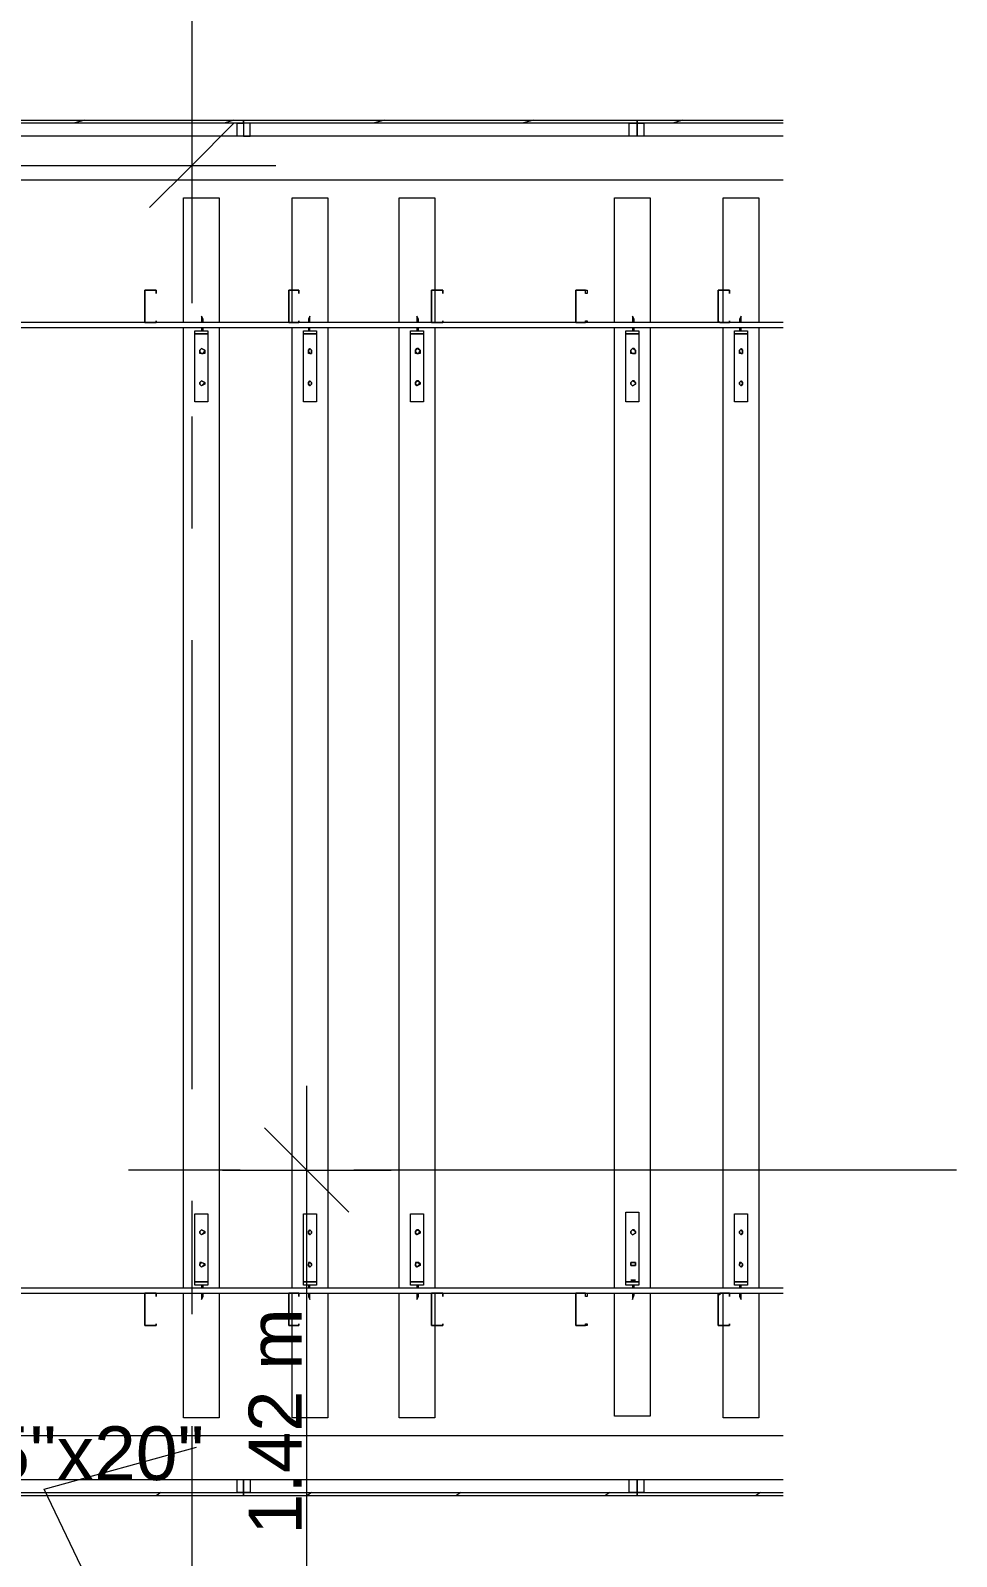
# Model space of a CAD drawing. Header units: metres. Extents: x -2 to 207, y -8 to 52.
# Drawn here: x 57.942 to 60.56, y 40.474 to 44.789 of the extents above; entities that cross this region are included whole.
import ezdxf

# ---------------------------------------------------------------- set-up
doc = ezdxf.new("R2010")
doc.units = ezdxf.units.M
doc.layers.add('HVAC - Ductos', color=5, linetype='Continuous', lineweight=0)
doc.layers.add('PDF_Text', color=7, linetype='Continuous', lineweight=0)
doc.layers.add('PDF_Geometry', color=7, linetype='Continuous', lineweight=0, true_color=0xaaaaaa)
doc.styles.add('PDF Helvetica', font='')
doc.styles.get('PDF Helvetica').set_extended_font_data('Helvetica')

msp = doc.modelspace()

# ---------------------------------------------------------------- linework, layer by layer
at = {"layer": 'HVAC - Ductos', "lineweight": 0}
for points in [[(58.3977, 44.6459), (58.3977, 44.4077), (58.3977, 44.1694)], [(58.5168, 44.5268), (58.3977, 44.4077), (58.2785, 44.2886)], [(7.582, 44.4077), (9.0436, 44.4077), (12.4157, 44.4077), (13.1718, 44.4077), (14.67, 44.4077), (18.0558, 44.4077), (21.6112, 44.4077), (22.3672, 44.4077), (24.0807, 44.4077), (25.9547, 44.4077), (28.3097, 44.4077), (31.2786, 44.4077), (32.8868, 44.4077), (36.7996, 44.4077), (40.607, 44.4077), (44.0845, 44.4077), (47.0625, 44.4077), (48.5791, 44.4077), (49.2022, 44.4077), (51.5984, 44.4077), (53.312, 44.4077), (55.6808, 44.4077), (58.6359, 44.4077)], [(58.723, 39.9084), (58.723, 41.8053)], [(58.6038, 41.6861), (58.723, 41.567), (58.8421, 41.4479)], [(58.4848, 41.567), (58.723, 41.567), (58.9612, 41.567)], [(58.1273, 40.3574), (57.9808, 40.6644), (58.4114, 40.7835)]]:
    msp.add_lwpolyline(points, dxfattribs=at)
at = {"layer": 'PDF_Geometry', "lineweight": 0}
for points in [[(58.3977, 45.2873), (58.3977, 44.0182)], [(57.4355, 44.5359), (58.5443, 44.5359), (58.5443, 44.5268), (58.5443, 44.4901), (58.5626, 44.4901), (58.5626, 44.5268), (58.5443, 44.5268), (57.4355, 44.5268), (57.4493, 44.5268), (57.4493, 44.4901), (57.4355, 44.4901)], [(58.0953, 44.5359), (58.0632, 44.5268)], [(58.5168, 44.5359), (58.4893, 44.5268)], [(58.9429, 44.5359), (58.9108, 44.5268)], [(59.3644, 44.5359), (59.3323, 44.5268)], [(60.07, 44.5268), (59.6576, 44.5268), (59.676, 44.5268), (59.676, 44.4901), (59.6576, 44.4901), (59.6576, 44.5268), (59.6576, 44.5359), (60.07, 44.5359)], [(59.7859, 44.5359), (59.7584, 44.5268)], [(60.07, 44.4901), (57.4355, 44.4901), (57.4355, 44.3664), (60.07, 44.3664)], [(58.3748, 43.9633), (58.3748, 44.316), (58.4756, 44.316), (58.4756, 43.9633)], [(58.6817, 43.9633), (58.6817, 44.0549), (58.6817, 44.316), (58.7825, 44.316), (58.7825, 43.9633)], [(58.9841, 43.9633), (58.9841, 44.316), (59.0849, 44.316), (59.0849, 44.0549), (59.0849, 43.9633)], [(59.5935, 43.9633), (59.5935, 44.316), (59.6943, 44.316), (59.6943, 43.9633)], [(59.9005, 43.9633), (59.9005, 44.0549), (59.9005, 44.316), (60.0013, 44.316), (60.0013, 43.9633)], [(58.2648, 43.9633), (58.2648, 43.9678), (58.2648, 44.0549), (58.2969, 44.0549), (58.2969, 44.0457), (58.2969, 44.0549), (58.2648, 44.0549), (58.2648, 43.9678), (58.2648, 43.9633), (58.2969, 43.9633)], [(58.6726, 43.9633), (58.6726, 43.9678), (58.6726, 44.0549), (58.7001, 44.0549), (58.7001, 44.0457), (58.7001, 44.0549), (58.6726, 44.0549), (58.6726, 43.9678), (58.6726, 43.9633), (58.7001, 43.9633)], [(59.0758, 43.9633), (59.0758, 43.9678), (59.0758, 44.0549), (59.0804, 44.0549), (59.1078, 44.0549), (59.1078, 44.0457), (59.1078, 44.0549), (59.0804, 44.0549), (59.0758, 44.0549), (59.0758, 43.9678), (59.0758, 43.9633), (59.0804, 43.9633), (59.1078, 43.9633)], [(59.4835, 43.9633), (59.4835, 43.9678), (59.4835, 44.0549), (59.5156, 44.0549), (59.5156, 44.0457), (59.511, 44.0457), (59.511, 44.0549), (59.4835, 44.0549), (59.4835, 43.9678), (59.4835, 43.9633), (59.511, 43.9633), (59.511, 43.9678), (59.5156, 43.9678), (59.5156, 43.9633)], [(59.8867, 43.9633), (59.8867, 43.9678), (59.8867, 44.0549), (59.8913, 44.0549), (59.9188, 44.0549), (59.9188, 44.0457), (59.9188, 44.0549), (59.8913, 44.0549), (59.8867, 44.0549), (59.8867, 43.9678), (59.8913, 43.9633), (59.9188, 43.9633)], [(58.4298, 43.9633), (58.4298, 43.9724), (58.4252, 43.9815), (58.4252, 43.9724), (58.4252, 43.9633)], [(58.4252, 43.9724), (58.4298, 43.9724)], [(58.7321, 43.9633), (58.7321, 43.9724), (58.7321, 43.9815), (58.7275, 43.9724), (58.7275, 43.9633)], [(58.7275, 43.9724), (58.7321, 43.9724)], [(59.0391, 43.9633), (59.0391, 43.9724), (59.0346, 43.9815), (59.0346, 43.9724), (59.0346, 43.9633)], [(59.0346, 43.9724), (59.0391, 43.9724)], [(59.6485, 43.9633), (59.6485, 43.9724), (59.6439, 43.9815), (59.6439, 43.9724), (59.6439, 43.9633)], [(59.6439, 43.9724), (59.6485, 43.9724)], [(59.9509, 43.9633), (59.9509, 43.9724), (59.9509, 43.9815), (59.9463, 43.9724), (59.9463, 43.9633)], [(59.9463, 43.9724), (59.9509, 43.9724)], [(60.07, 43.9633), (57.4355, 43.9633), (57.4355, 43.9495), (60.07, 43.9495)], [(58.3748, 41.2325), (58.3748, 43.9495)], [(58.4252, 43.9495), (58.4252, 43.9403)], [(58.4298, 43.9403), (58.4298, 43.9495)], [(58.4343, 43.9311), (58.4298, 43.9311)], [(58.4756, 43.9495), (58.4756, 41.2325)], [(58.6817, 41.2325), (58.6817, 43.9495)], [(58.7275, 43.9311), (58.723, 43.9311)], [(58.7275, 43.9495), (58.7275, 43.9403)], [(58.7321, 43.9403), (58.7321, 43.9495)], [(58.7825, 43.9495), (58.7825, 41.2325)], [(58.9841, 41.2325), (58.9841, 43.9495)], [(59.0346, 43.9495), (59.0346, 43.9403)], [(59.0391, 43.9403), (59.0391, 43.9495)], [(59.0437, 43.9311), (59.0391, 43.9311)], [(59.0849, 43.9495), (59.0849, 41.2325)], [(59.5935, 41.2325), (59.5935, 43.9495)], [(59.6439, 43.9495), (59.6439, 43.9403)], [(59.6485, 43.9403), (59.6485, 43.9495)], [(59.653, 43.9311), (59.6485, 43.9311)], [(59.6943, 43.9495), (59.6943, 41.2325)], [(59.9005, 41.2325), (59.9005, 43.9495)], [(59.9463, 43.9311), (59.9417, 43.9311)], [(59.9463, 43.9495), (59.9463, 43.9403)], [(59.9509, 43.9403), (59.9509, 43.9495)], [(60.0013, 43.9495), (60.0013, 41.2325)], [(58.3977, 43.6975), (58.3977, 43.3813)], [(58.3977, 43.0652), (58.3977, 41.7961)], [(58.5351, 41.567), (58.219, 41.567)], [(60.0837, 41.567), (58.8559, 41.567)], [(60.5602, 41.567), (60.0837, 41.567)], [(58.3977, 41.48), (58.3977, 41.1592)], [(58.4298, 41.2509), (58.4343, 41.2509)], [(58.723, 41.2509), (58.7275, 41.2509)], [(59.0391, 41.2509), (59.0437, 41.2509)], [(59.6485, 41.2509), (59.653, 41.2509)], [(59.9417, 41.2509), (59.9463, 41.2509)], [(60.07, 41.2325), (57.4355, 41.2325), (57.4355, 41.2188), (60.07, 41.2188)], [(58.2969, 41.2188), (58.2969, 41.2097), (58.2969, 41.2188), (58.2648, 41.2188)], [(58.4756, 41.2188), (58.4756, 40.866), (58.3748, 40.866), (58.3748, 41.2188)], [(58.4252, 41.2417), (58.4252, 41.2325)], [(58.4252, 41.2188), (58.4252, 41.2097), (58.4252, 41.2005), (58.4298, 41.2097), (58.4298, 41.2188)], [(58.4298, 41.2097), (58.4252, 41.2097)], [(58.4298, 41.2325), (58.4298, 41.2417)], [(58.7001, 41.2188), (58.7001, 41.2097), (58.7001, 41.2188), (58.6726, 41.2188)], [(58.7825, 41.2188), (58.7825, 40.866), (58.6817, 40.866), (58.6817, 41.1271), (58.6817, 41.2188)], [(58.7275, 41.2417), (58.7275, 41.2325)], [(58.7275, 41.2188), (58.7275, 41.2097), (58.7321, 41.2005), (58.7321, 41.2097), (58.7321, 41.2188)], [(58.7321, 41.2097), (58.7275, 41.2097)], [(58.7321, 41.2325), (58.7321, 41.2417)], [(59.0849, 41.2188), (59.0849, 41.1271), (59.0849, 40.866), (58.9841, 40.866), (58.9841, 41.2188)], [(59.0346, 41.2417), (59.0346, 41.2325)], [(59.0346, 41.2188), (59.0346, 41.2097), (59.0346, 41.2005), (59.0391, 41.2097), (59.0391, 41.2188)], [(59.0391, 41.2097), (59.0346, 41.2097)], [(59.0391, 41.2325), (59.0391, 41.2417)], [(59.1078, 41.2188), (59.1078, 41.2097), (59.1078, 41.2188), (59.0804, 41.2188), (59.0758, 41.2188), (59.0758, 41.2142), (59.0758, 41.1271), (59.0804, 41.1271), (59.1078, 41.1271), (59.1078, 41.1317), (59.1078, 41.1271), (59.0804, 41.1271), (59.0758, 41.1271), (59.0758, 41.2142), (59.0758, 41.2188)], [(59.5156, 41.2188), (59.5156, 41.2097), (59.511, 41.2097), (59.511, 41.2188), (59.4835, 41.2188)], [(59.6943, 41.2188), (59.6943, 40.8706), (59.5935, 40.8706), (59.5935, 41.2188)], [(59.6439, 41.2417), (59.6439, 41.2325)], [(59.6439, 41.2188), (59.6439, 41.2142), (59.6439, 41.2005), (59.6485, 41.2142), (59.6485, 41.2188)], [(59.6485, 41.2142), (59.6439, 41.2142)], [(59.6485, 41.2325), (59.6485, 41.2417)], [(59.9188, 41.2188), (59.9188, 41.2097), (59.9188, 41.2188), (59.8913, 41.2188), (59.8913, 41.2142), (59.8867, 41.2142), (59.8867, 41.1271), (59.8913, 41.1271), (59.9188, 41.1271), (59.9188, 41.1317), (59.9188, 41.1271), (59.8913, 41.1271), (59.8867, 41.1271), (59.8867, 41.2142), (59.8867, 41.2188)], [(60.0013, 41.2188), (60.0013, 40.866), (59.9005, 40.866), (59.9005, 41.1271), (59.9005, 41.2188)], [(59.9463, 41.2417), (59.9463, 41.2325)], [(59.9463, 41.2188), (59.9463, 41.2097), (59.9509, 41.2005), (59.9509, 41.2097), (59.9509, 41.2188)], [(59.9509, 41.2097), (59.9463, 41.2097)], [(59.9509, 41.2325), (59.9509, 41.2417)], [(58.3977, 40.8431), (58.3977, 39.5739)], [(60.07, 40.8156), (57.4355, 40.8156), (57.4355, 40.6919), (60.07, 40.6919)], [(57.4355, 40.6919), (57.4493, 40.6919), (57.4493, 40.6553), (57.4355, 40.6553), (58.5443, 40.6553), (58.5443, 40.6461), (57.4355, 40.6461)], [(58.3106, 40.6553), (58.2969, 40.6461)], [(58.7367, 40.6553), (58.723, 40.6461)], [(59.1582, 40.6553), (59.1444, 40.6461)], [(59.5798, 40.6553), (59.566, 40.6461)], [(60.07, 40.6461), (59.6576, 40.6461), (59.6576, 40.6553), (60.07, 40.6553)], [(60.0058, 40.6553), (59.9921, 40.6461)]]:
    msp.add_lwpolyline(points, dxfattribs=at)
for points in [[(59.6576, 44.5359), (59.6576, 44.5268), (58.5443, 44.5268), (58.5443, 44.5359)], [(58.5443, 44.5268), (58.5443, 44.4901), (58.526, 44.4901), (58.526, 44.5268)], [(59.6576, 44.5268), (59.6576, 44.4901), (59.6347, 44.4901), (59.6347, 44.5268)], [(58.2969, 43.9678), (58.2969, 43.9633)], [(58.7001, 43.9678), (58.7001, 43.9633)], [(59.1078, 43.9678), (59.1078, 43.9633)], [(59.9188, 43.9678), (59.9188, 43.9633)], [(58.4068, 43.9403), (58.4435, 43.9403), (58.4435, 43.9311), (58.4435, 43.7387), (58.4068, 43.7387), (58.4068, 43.9311)], [(58.4068, 43.9311), (58.4435, 43.9311)], [(58.4252, 43.9311), (58.4343, 43.9311), (58.4252, 43.9311), (58.4206, 43.9311), (58.4252, 43.9311), (58.4343, 43.9311), (58.4252, 43.9311), (58.4206, 43.9311)], [(58.7138, 43.9403), (58.7505, 43.9403), (58.7505, 43.9311), (58.7505, 43.7387), (58.7138, 43.7387), (58.7138, 43.9311)], [(58.7138, 43.9311), (58.7505, 43.9311)], [(58.7321, 43.9311), (58.7367, 43.9311), (58.7321, 43.9311), (58.7275, 43.9311), (58.723, 43.9311), (58.7275, 43.9311), (58.7321, 43.9311), (58.7367, 43.9311), (58.7321, 43.9311), (58.7275, 43.9311)], [(59.0162, 43.9403), (59.0528, 43.9403), (59.0528, 43.9311), (59.0528, 43.7387), (59.0162, 43.7387), (59.0162, 43.9311)], [(59.0162, 43.9311), (59.0528, 43.9311)], [(59.0346, 43.9311), (59.0437, 43.9311), (59.0346, 43.9311), (59.03, 43.9311), (59.0346, 43.9311), (59.0437, 43.9311), (59.0346, 43.9311), (59.03, 43.9311)], [(59.6256, 43.9403), (59.6622, 43.9403), (59.6622, 43.9311), (59.6622, 43.7387), (59.6256, 43.7387), (59.6256, 43.9311)], [(59.6256, 43.9311), (59.6622, 43.9311)], [(59.6439, 43.9311), (59.653, 43.9311), (59.6439, 43.9311), (59.6393, 43.9311), (59.6439, 43.9311), (59.653, 43.9311), (59.6439, 43.9311), (59.6393, 43.9311)], [(59.9325, 43.9403), (59.9692, 43.9403), (59.9692, 43.9311), (59.9692, 43.7387), (59.9325, 43.7387), (59.9325, 43.9311)], [(59.9325, 43.9311), (59.9692, 43.9311)], [(59.9509, 43.9311), (59.9555, 43.9311), (59.9509, 43.9311), (59.9463, 43.9311), (59.9417, 43.9311), (59.9463, 43.9311), (59.9509, 43.9311), (59.9555, 43.9311), (59.9509, 43.9311), (59.9463, 43.9311)], [(58.4252, 43.8762), (58.4298, 43.8762), (58.4343, 43.8853), (58.4252, 43.8899), (58.4206, 43.8853), (58.4206, 43.8808)], [(58.4252, 43.8899), (58.4343, 43.8853), (58.4343, 43.8762), (58.4252, 43.8762), (58.4206, 43.8762), (58.4206, 43.8853)], [(58.7321, 43.8762), (58.7367, 43.8762), (58.7367, 43.8853), (58.7321, 43.8899), (58.7275, 43.8853), (58.7275, 43.8808)], [(58.7321, 43.8899), (58.7367, 43.8853), (58.7367, 43.8762), (58.7321, 43.8762), (58.7275, 43.8762), (58.7275, 43.8853)], [(59.0346, 43.8762), (59.0391, 43.8762), (59.0437, 43.8853), (59.0391, 43.8899), (59.0346, 43.8899), (59.03, 43.8853), (59.03, 43.8808)], [(59.0346, 43.8899), (59.0437, 43.8853), (59.0437, 43.8762), (59.0346, 43.8762), (59.03, 43.8762), (59.03, 43.8853)], [(59.6439, 43.8762), (59.653, 43.8762), (59.653, 43.8853), (59.6485, 43.8899), (59.6439, 43.8899), (59.6393, 43.8853), (59.6393, 43.8808)], [(59.6439, 43.8899), (59.653, 43.8853), (59.653, 43.8762), (59.6439, 43.8762), (59.6393, 43.8762), (59.6393, 43.8853)], [(59.9509, 43.8762), (59.9555, 43.8762), (59.9555, 43.8853), (59.9509, 43.8899), (59.9463, 43.8853), (59.9463, 43.8808)], [(59.9509, 43.8899), (59.9555, 43.8853), (59.9555, 43.8762), (59.9509, 43.8762), (59.9463, 43.8762), (59.9463, 43.8853)], [(58.4252, 43.7846), (58.4298, 43.7891), (58.4343, 43.7937), (58.4252, 43.7983), (58.4206, 43.7937), (58.4206, 43.7891)], [(58.4252, 43.7983), (58.4343, 43.7937), (58.4343, 43.7891), (58.4252, 43.7846), (58.4206, 43.7891), (58.4206, 43.7937)], [(58.7321, 43.7846), (58.7367, 43.7891), (58.7367, 43.7937), (58.7321, 43.7983), (58.7275, 43.7937), (58.7275, 43.7891)], [(58.7321, 43.7983), (58.7367, 43.7937), (58.7367, 43.7891), (58.7321, 43.7846), (58.7275, 43.7891), (58.7275, 43.7937)], [(59.0346, 43.7846), (59.0391, 43.7891), (59.0437, 43.7937), (59.0391, 43.7983), (59.0346, 43.7983), (59.03, 43.7937), (59.03, 43.7891)], [(59.0346, 43.7983), (59.0437, 43.7937), (59.0437, 43.7891), (59.0346, 43.7846), (59.03, 43.7891), (59.03, 43.7937)], [(59.6439, 43.7846), (59.653, 43.7891), (59.653, 43.7937), (59.6485, 43.7983), (59.6439, 43.7983), (59.6393, 43.7937), (59.6393, 43.7891)], [(59.6439, 43.7983), (59.653, 43.7937), (59.653, 43.7891), (59.6439, 43.7846), (59.6393, 43.7891), (59.6393, 43.7937)], [(59.9509, 43.7846), (59.9555, 43.7891), (59.9555, 43.7937), (59.9509, 43.7983), (59.9463, 43.7937), (59.9463, 43.7891)], [(59.9509, 43.7983), (59.9555, 43.7937), (59.9555, 43.7891), (59.9509, 43.7846), (59.9463, 43.7891), (59.9463, 43.7937)], [(58.4068, 41.2417), (58.4068, 41.2509), (58.4068, 41.4433), (58.4435, 41.4433), (58.4435, 41.2509), (58.4435, 41.2417)], [(58.7138, 41.2417), (58.7138, 41.2509), (58.7138, 41.4433), (58.7505, 41.4433), (58.7505, 41.2509), (58.7505, 41.2417)], [(59.0162, 41.2417), (59.0162, 41.2509), (59.0162, 41.4433), (59.0528, 41.4433), (59.0528, 41.2509), (59.0528, 41.2417)], [(59.6256, 41.2417), (59.6256, 41.2509), (59.6256, 41.4479), (59.6622, 41.4479), (59.6622, 41.2509), (59.6622, 41.2417)], [(59.9325, 41.2417), (59.9325, 41.2509), (59.9325, 41.4433), (59.9692, 41.4433), (59.9692, 41.2509), (59.9692, 41.2417)], [(58.4252, 41.3838), (58.4298, 41.3884), (58.4343, 41.3929), (58.4252, 41.3975), (58.4206, 41.3929), (58.4206, 41.3884)], [(58.4252, 41.3975), (58.4343, 41.3929), (58.4343, 41.3884), (58.4252, 41.3838), (58.4206, 41.3884), (58.4206, 41.3929)], [(58.7321, 41.3838), (58.7367, 41.3884), (58.7367, 41.3929), (58.7321, 41.3975), (58.7275, 41.3929), (58.7275, 41.3884)], [(58.7321, 41.3975), (58.7367, 41.3929), (58.7367, 41.3884), (58.7321, 41.3838), (58.7275, 41.3884), (58.7275, 41.3929)], [(59.0346, 41.3838), (59.0391, 41.3884), (59.0437, 41.3929), (59.0391, 41.3975), (59.0346, 41.3975), (59.03, 41.3929), (59.03, 41.3884)], [(59.0346, 41.3975), (59.0437, 41.3929), (59.0437, 41.3884), (59.0346, 41.3838), (59.03, 41.3884), (59.03, 41.3929)], [(59.6439, 41.3838), (59.653, 41.3884), (59.653, 41.3929), (59.6485, 41.3975), (59.6439, 41.3975), (59.6393, 41.3929), (59.6393, 41.3884)], [(59.6439, 41.3975), (59.653, 41.3929), (59.653, 41.3884), (59.6439, 41.3838), (59.6393, 41.3884), (59.6393, 41.3929)], [(59.9509, 41.3838), (59.9555, 41.3884), (59.9555, 41.3929), (59.9509, 41.3975), (59.9463, 41.3929), (59.9463, 41.3884)], [(59.9509, 41.3975), (59.9555, 41.3929), (59.9555, 41.3884), (59.9509, 41.3838), (59.9463, 41.3884), (59.9463, 41.3929)], [(58.4252, 41.2921), (58.4298, 41.2967), (58.4343, 41.3013), (58.4252, 41.3059), (58.4206, 41.3059), (58.4206, 41.2967)], [(58.4252, 41.3059), (58.4343, 41.3013), (58.4343, 41.2967), (58.4252, 41.2921), (58.4206, 41.2967), (58.4206, 41.3013)], [(58.7321, 41.2921), (58.7367, 41.2967), (58.7367, 41.3013), (58.7321, 41.3059), (58.7275, 41.3059), (58.7275, 41.2967)], [(58.7321, 41.3059), (58.7367, 41.3013), (58.7367, 41.2967), (58.7321, 41.2921), (58.7275, 41.2967), (58.7275, 41.3013)], [(59.0346, 41.2921), (59.0391, 41.2967), (59.0437, 41.3013), (59.0391, 41.3059), (59.0346, 41.3059), (59.03, 41.3059), (59.03, 41.2967)], [(59.0346, 41.3059), (59.0437, 41.3013), (59.0437, 41.2967), (59.0346, 41.2921), (59.03, 41.2967), (59.03, 41.3013)], [(59.6439, 41.2967), (59.653, 41.2967), (59.653, 41.3059), (59.6485, 41.3059), (59.6439, 41.3059), (59.6393, 41.3059), (59.6393, 41.2967)], [(59.6439, 41.3059), (59.653, 41.3059), (59.653, 41.2967), (59.6439, 41.2967), (59.6393, 41.2967), (59.6393, 41.3059)], [(59.9509, 41.2921), (59.9555, 41.2967), (59.9555, 41.3013), (59.9509, 41.3059), (59.9463, 41.3059), (59.9463, 41.2967)], [(59.9509, 41.3059), (59.9555, 41.3013), (59.9555, 41.2967), (59.9509, 41.2921), (59.9463, 41.2967), (59.9463, 41.3013)], [(58.4068, 41.2509), (58.4435, 41.2509)], [(58.4252, 41.2509), (58.4343, 41.2509), (58.4252, 41.2509), (58.4206, 41.2509), (58.4252, 41.2509), (58.4343, 41.2509), (58.4252, 41.2509), (58.4206, 41.2509)], [(58.7138, 41.2509), (58.7505, 41.2509)], [(58.7321, 41.2509), (58.7367, 41.2509), (58.7321, 41.2509), (58.7275, 41.2509), (58.723, 41.2509), (58.7275, 41.2509), (58.7321, 41.2509), (58.7367, 41.2509), (58.7321, 41.2509), (58.7275, 41.2509)], [(59.0162, 41.2509), (59.0528, 41.2509)], [(59.0346, 41.2509), (59.0437, 41.2509), (59.0346, 41.2509), (59.03, 41.2509), (59.0346, 41.2509), (59.0437, 41.2509), (59.0346, 41.2509), (59.03, 41.2509)], [(59.6256, 41.2509), (59.6622, 41.2509)], [(59.6439, 41.2555), (59.653, 41.2555), (59.6439, 41.2555), (59.6393, 41.2555)], [(59.6439, 41.2509), (59.653, 41.2509), (59.6439, 41.2509), (59.6393, 41.2509)], [(59.9325, 41.2509), (59.9692, 41.2509)], [(59.9509, 41.2509), (59.9555, 41.2509), (59.9509, 41.2509), (59.9463, 41.2509), (59.9417, 41.2509), (59.9463, 41.2509), (59.9509, 41.2509), (59.9555, 41.2509), (59.9509, 41.2509), (59.9463, 41.2509)], [(58.2648, 41.2142), (58.2648, 41.1271), (58.2969, 41.1271), (58.2969, 41.1317), (58.2969, 41.1271), (58.2648, 41.1271), (58.2648, 41.2142), (58.2648, 41.2188)], [(58.6726, 41.2142), (58.6726, 41.1271), (58.7001, 41.1271), (58.7001, 41.1317), (58.7001, 41.1271), (58.6726, 41.1271), (58.6726, 41.2142), (58.6726, 41.2188)], [(59.4835, 41.2142), (59.4835, 41.1271), (59.511, 41.1271), (59.511, 41.1317), (59.5156, 41.1317), (59.5156, 41.1271), (59.4835, 41.1271), (59.4835, 41.2142), (59.4835, 41.2188)], [(58.526, 40.6919), (58.5443, 40.6919), (58.5443, 40.6553), (58.526, 40.6553)], [(58.5443, 40.6919), (58.5626, 40.6919), (58.5626, 40.6553), (58.5443, 40.6553)], [(59.6347, 40.6919), (59.6576, 40.6919), (59.6576, 40.6553), (59.6347, 40.6553)], [(59.6576, 40.6919), (59.676, 40.6919), (59.676, 40.6553), (59.6576, 40.6553)], [(59.6576, 40.6553), (59.6576, 40.6461), (58.5443, 40.6461), (58.5443, 40.6553)]]:
    msp.add_lwpolyline(points, close=True, dxfattribs=at)

# ---------------------------------------------------------------- texts
at = {"layer": 'PDF_Text', "lineweight": 0, "insert": (58.6336, 40.5356), "char_height": 0.15002, "attachment_point": 4, "rotation": 90, "style": 'PDF Helvetica'}
msp.add_mtext('1.42 m', dxfattribs=at)
at = {"layer": 'PDF_Text', "lineweight": 0, "insert": (56.5394, 40.7651), "char_height": 0.151898, "attachment_point": 4, "style": 'PDF Helvetica'}
msp.add_mtext('BD-25"x20"-25"x20"', dxfattribs=at)

doc.saveas('drawing.dxf')
